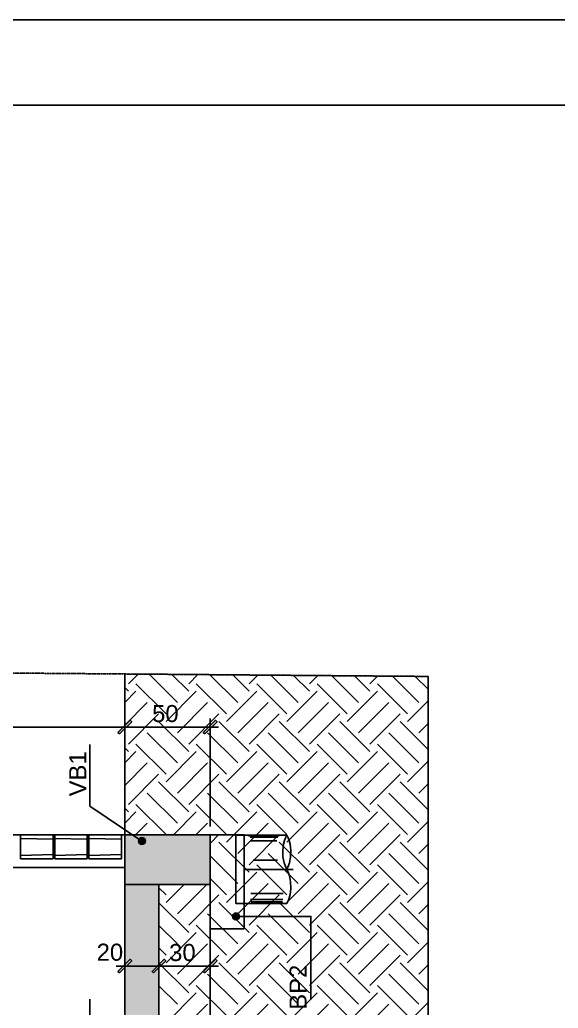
# Model space of a CAD drawing. Extents: x -1789 to 4156, y -3064 to 1391.
# Drawn here: x 2850 to 3165, y 812 to 1391 of the extents above; entities that cross this region are included whole.
import ezdxf

# ---------------------------------------------------------------- set-up
doc = ezdxf.new("R2010")
doc.units = 0
doc.linetypes.add('ESTILO_TQS_0003', pattern=[0.92, 0.3, -0.15, 0.02, -0.15, 0.3])
doc.linetypes.add('ESTILO_TQS_0005', pattern=[0.4, 0.3, -0.1])
for name, color, linetype in [('1', 1, 'CONTINUOUS'), ('13', 35, 'CONTINUOUS'), ('2', 2, 'CONTINUOUS'), ('3', 3, 'CONTINUOUS'), ('4', 4, 'CONTINUOUS'), ('7', 7, 'CONTINUOUS'), ('8', 8, 'CONTINUOUS')]:
    doc.layers.add(name, color=color, linetype=linetype)
doc.styles.add('TQS_ARIAL', font='arial.ttf')

msp = doc.modelspace()

# ---------------------------------------------------------------- linework, layer by layer
at = {"layer": '1', "linetype": 'Continuous'}
for p, q in [((2911.4356, 918.2804), (2911.4356, 981.42135)), ((2911.4356, 918.2804), (2911.4356, 981.42135)), ((2961.4356, 918.2804), (2961.4356, 981.42135)), ((2681.4368, 976.42135), (2916.4356, 976.42135)), ((2906.4356, 976.42135), (2966.4356, 976.42135)), ((2850.4356, 911.27155), (2850.4356, 901.2854)), ((2850.4356, 911.27155), (2850.4356, 901.2854)), ((2869.4356, 910.7804), (2869.4356, 901.7804)), ((2869.4356, 910.7804), (2869.4356, 901.7804)), ((2870.4356, 911.27155), (2870.4356, 901.2854)), ((2889.4356, 910.7804), (2889.4356, 901.7804)), ((2889.4356, 910.7804), (2889.4356, 901.7804)), ((2890.4356, 911.27155), (2890.4356, 901.2854)), ((2890.4356, 911.27155), (2890.4356, 901.2854)), ((2909.4356, 910.7804), (2909.4356, 901.7804)), ((2909.4356, 910.7804), (2909.4356, 901.7804)), ((2909.4356, 910.7804), (2909.4356, 901.7804)), ((2909.4356, 910.7804), (2909.4356, 901.7804)), ((3006.3474, 913.101), (2981.4356, 913.101)), ((3001.9358, 912.6782), (2983.99075, 912.6782)), ((3001.1568, 911.88215), (2984.92055, 911.88215)), ((3000.5726, 909.72765), (2985.1272, 909.72765)), ((3005.03595, 910.0069), (3004.44, 907.87445)), ((3005.61365, 911.5365), (3005.03595, 910.0069)), ((3006.34745, 913.101), (3005.61365, 911.5365)), ((3007.0812, 911.5365), (3006.3474, 913.101)), ((3007.65885, 910.0069), (3007.0812, 911.5365)), ((3008.2548, 907.87445), (3007.65885, 910.0069)), ((3004.44, 907.87445), (3003.94315, 904.3155)), ((3003.94315, 904.3155), (3004.0777, 900.40045)), ((3008.7517, 904.3155), (3008.2548, 907.87445)), ((3008.61715, 900.40045), (3008.7517, 904.3155)), ((3000.9621, 898.5438), (2986.67685, 898.54375)), ((3004.0777, 900.40045), (3004.7884, 896.98285)), ((3007.9064, 896.98285), (3008.61715, 900.40045)), ((3004.7884, 896.98285), (3005.3486, 895.32445)), ((3005.3486, 895.32445), (3006.34745, 893.101)), ((3006.3474, 893.101), (3007.3462, 895.32445)), ((3007.3462, 890.87755), (3006.3474, 893.101)), ((3007.3462, 895.32445), (3007.9064, 896.98285)), ((3007.90645, 889.21915), (3007.3462, 890.87755)), ((3008.6172, 885.80165), (3007.90645, 889.21915)), ((3008.2548, 878.3276), (3008.75175, 881.8865)), ((3008.75175, 881.8865), (3008.6172, 885.80165)), ((3004.0779, 875.382), (2985.1272, 875.382)), ((3004.2726, 878.86295), (2985.2305, 878.863)), ((3007.0812, 874.6655), (3007.6589, 876.19515)), ((3007.6589, 876.19515), (3008.2548, 878.3276)), ((2981.4356, 873.101), (3006.3474, 873.101)), ((3003.88315, 874.0432), (2985.43705, 874.0432)), ((3006.3474, 873.101), (3007.0812, 874.6655)), ((2906.4356, 836.38335), (2936.4356, 836.38335)), ((2926.4356, 836.38335), (2966.4356, 836.38335)), ((2911.4356, 832.00845), (2911.4356, 831.38335)), ((2961.4356, 831.3942), (2961.4356, 831.38335))]:
    msp.add_line(p, q, dxfattribs=at)
at = {"layer": '1', "linetype": 'ESTILO_TQS_0005'}
msp.add_line((2981.4356, 893.101), (3010.1517, 893.101), dxfattribs=at)
at = {"layer": '1', "linetype": 'Continuous'}
for points in [[(1381.3209, 1391.0115), (2306.3209, 1391.0115), (2306.3209, 1341.0115), (2306.3209, 1391.0115), (3231.3209, 1391.0115), (3231.3209, 1341.0115), (3231.3209, 1391.0115), (4156.3209, 1391.0115), (4156.3209, -93.9885), (4106.3209, -93.9885), (4156.3209, -93.9885), (4156.3209, -1578.9885), (4106.3209, -1578.9885), (4156.3209, -1578.9885), (4156.3209, -3063.9885), (3231.3209, -3063.9885), (3231.3209, -3013.9885), (3231.3209, -3063.9885), (2306.3209, -3063.9885), (2306.3209, -3013.9885), (2306.3209, -3063.9885), (1381.3209, -3063.9885)], [(2908.34145, 972.4433), (2915.48675, 979.58855), (2914.60285, 980.47245), (2907.45755, 973.3272), (2908.34145, 972.4433)], [(2908.34145, 972.4433), (2915.48675, 979.58855), (2914.60285, 980.47245), (2907.45755, 973.3272), (2908.34145, 972.4433)], [(2958.34145, 972.4433), (2965.48675, 979.58855), (2964.60285, 980.47245), (2957.45755, 973.3272), (2958.34145, 972.4433)], [(2921.50775, 909.71405), (2890.88795, 930.18245), (2890.88795, 966.20255)], [(2976.5653, 865.5247), (3020.4822, 865.5247), (3020.4822, 816.89665)], [(2908.34145, 832.40535), (2915.48675, 839.5506), (2914.60285, 840.4345), (2907.45755, 833.28925), (2908.34145, 832.40535)], [(2928.34145, 832.40535), (2935.48675, 839.5506), (2934.60285, 840.4345), (2927.45755, 833.28925), (2928.34145, 832.40535)], [(2928.34145, 832.40535), (2935.48675, 839.5506), (2934.60285, 840.4345), (2927.45755, 833.28925), (2928.34145, 832.40535)], [(2958.34145, 832.40535), (2965.48675, 839.5506), (2964.60285, 840.4345), (2957.45755, 833.28925), (2958.34145, 832.40535)], [(2921.50775, 758.8951), (2890.88795, 779.3635), (2890.88795, 816.9624)]]:
    msp.add_lwpolyline(points, dxfattribs=at)
at = {"layer": '1', "linetype": 'ESTILO_TQS_0005'}
msp.add_lwpolyline([(2981.4356, 873.101), (2976.4356, 873.101), (2976.4356, 913.101), (2981.4356, 913.101)], dxfattribs=at)
at = {"layer": '1', "linetype": 'Continuous'}
for centre in [(2921.50775, 909.71405), (2976.5653, 865.5247)]:
    msp.add_circle(centre, 2, dxfattribs=at)
for points in [[(2908.34145, 972.4433), (2914.60285, 980.47245), (2907.45755, 973.3272)], [(2908.34145, 972.4433), (2914.60285, 980.47245), (2907.45755, 973.3272)], [(2908.34145, 972.4433), (2915.48675, 979.58855), (2914.60285, 980.47245)], [(2908.34145, 972.4433), (2915.48675, 979.58855), (2914.60285, 980.47245)], [(2958.34145, 972.4433), (2964.60285, 980.47245), (2957.45755, 973.3272)], [(2958.34145, 972.4433), (2965.48675, 979.58855), (2964.60285, 980.47245)], [(2908.34145, 972.4433), (2907.45755, 973.3272), (2908.34145, 972.4433)], [(2908.34145, 972.4433), (2907.45755, 973.3272), (2908.34145, 972.4433)], [(2958.34145, 972.4433), (2957.45755, 973.3272), (2958.34145, 972.4433)], [(2923.50775, 909.71405), (2920.50775, 911.4461), (2919.62835, 910.3981)], [(2923.50775, 909.71405), (2919.62835, 910.3981), (2919.62835, 909.03)], [(2923.50775, 909.71405), (2919.62835, 909.03), (2920.50775, 907.982)], [(2923.50775, 909.71405), (2921.85505, 911.68365), (2920.50775, 911.4461)], [(2923.50775, 909.71405), (2920.50775, 907.982), (2921.85505, 907.74445)], [(2923.50775, 909.71405), (2923.03985, 910.99965), (2921.85505, 911.68365)], [(2923.50775, 909.71405), (2921.85505, 907.74445), (2923.03985, 908.4285)], [(2923.50775, 909.71405), (2923.03985, 908.4285), (2923.50775, 909.71405)], [(2978.5653, 865.5247), (2975.5653, 867.25675), (2974.6859, 866.20875)], [(2978.5653, 865.5247), (2974.6859, 866.20875), (2974.6859, 864.84065)], [(2978.5653, 865.5247), (2974.6859, 864.84065), (2975.5653, 863.79265)], [(2978.5653, 865.5247), (2976.9126, 867.4943), (2975.5653, 867.25675)], [(2978.5653, 865.5247), (2975.5653, 863.79265), (2976.9126, 863.5551)], [(2978.5653, 865.5247), (2978.0974, 866.8103), (2976.9126, 867.4943)], [(2978.5653, 865.5247), (2976.9126, 863.5551), (2978.0974, 864.23915)], [(2978.5653, 865.5247), (2978.0974, 864.23915), (2978.5653, 865.5247)], [(2908.34145, 832.40535), (2914.60285, 840.4345), (2907.45755, 833.28925)], [(2908.34145, 832.40535), (2915.48675, 839.5506), (2914.60285, 840.4345)], [(2928.34145, 832.40535), (2934.60285, 840.4345), (2927.45755, 833.28925)], [(2928.34145, 832.40535), (2934.60285, 840.4345), (2927.45755, 833.28925)], [(2928.34145, 832.40535), (2935.48675, 839.5506), (2934.60285, 840.4345)], [(2928.34145, 832.40535), (2935.48675, 839.5506), (2934.60285, 840.4345)], [(2958.34145, 832.40535), (2964.60285, 840.4345), (2957.45755, 833.28925)], [(2958.34145, 832.40535), (2965.48675, 839.5506), (2964.60285, 840.4345)], [(2908.34145, 832.40535), (2907.45755, 833.28925), (2908.34145, 832.40535)], [(2928.34145, 832.40535), (2927.45755, 833.28925), (2928.34145, 832.40535)], [(2928.34145, 832.40535), (2927.45755, 833.28925), (2928.34145, 832.40535)], [(2958.34145, 832.40535), (2957.45755, 833.28925), (2958.34145, 832.40535)]]:
    msp.add_solid(points, dxfattribs=at)
at = {"layer": '13', "linetype": 'Continuous'}
for p, q in [((2913.5837, 1001.8744), (2919.25115, 1007.54185)), ((2942.3099, 990.82585), (2925.6457, 1007.49005)), ((2948.93905, 997.45495), (2939.0123, 1007.38175)), ((2948.93905, 1001.8744), (2954.3223, 1007.25765)), ((2977.66525, 990.82585), (2961.2899, 1007.2012)), ((2984.29435, 997.45495), (2974.65645, 1007.0929)), ((2984.29435, 1001.8744), (2989.39345, 1006.9735)), ((3013.0206, 990.82585), (2996.93405, 1006.9124)), ((3019.6497, 997.45495), (3010.3006, 1006.8041)), ((3019.6497, 1001.8744), (3024.46465, 1006.6893)), ((3048.37595, 990.82585), (3032.5782, 1006.62355)), ((3055.00505, 997.45495), (3045.94475, 1006.51525)), ((3055.00505, 1001.8744), (3059.5358, 1006.40515)), ((3083.73125, 990.82585), (3068.22235, 1006.33475)), ((3089.1606, 998.65475), (3081.58895, 1006.22645)), ((2911.4356, 999.7263), (2911.4356, 999.7263)), ((2913.5837, 997.45495), (2911.4356, 999.60305)), ((2911.4356, 990.88745), (2918.0031, 997.45495)), ((2935.6808, 984.1967), (2918.0031, 1001.8744)), ((2935.6808, 979.7773), (2953.35845, 997.45495)), ((2971.0361, 984.1967), (2953.35845, 1001.8744)), ((2971.0361, 979.7773), (2988.7138, 997.45495)), ((3006.39145, 984.1967), (2988.7138, 1001.8744)), ((3006.39145, 979.7773), (3024.06915, 997.45495)), ((3041.7468, 984.1967), (3024.06915, 1001.8744)), ((3041.7468, 979.7773), (3059.42445, 997.45495)), ((3077.10215, 984.1967), (3059.42445, 1001.8744)), ((2911.4356, 977.6292), (2924.63225, 990.82585)), ((2942.3099, 973.1482), (2959.9876, 990.82585)), ((2977.66525, 973.1482), (2995.3429, 990.82585)), ((3013.0206, 973.1482), (3030.69825, 990.82585)), ((3048.37595, 973.1482), (3066.0536, 990.82585)), ((3077.10215, 979.7773), (3089.1606, 991.83575)), ((3089.1606, 985.3965), (3089.1606, 985.3965)), ((2913.5837, 966.51905), (2931.26135, 984.1967)), ((2948.93905, 962.09965), (2931.26135, 979.7773)), ((2948.93905, 966.51905), (2966.6167, 984.1967)), ((2984.29435, 962.09965), (2966.6167, 979.7773)), ((2984.29435, 966.51905), (3001.97205, 984.1967)), ((3019.6497, 962.09965), (3001.97205, 979.7773)), ((3019.6497, 966.51905), (3037.3274, 984.1967)), ((3055.00505, 962.09965), (3037.3274, 979.7773)), ((3055.00505, 966.51905), (3072.6827, 984.1967)), ((3089.1606, 963.29945), (3072.6827, 979.7773)), ((3083.73125, 973.1482), (3089.1606, 978.5775)), ((2942.3099, 955.4705), (2924.63225, 973.1482)), ((2977.66525, 955.4705), (2959.9876, 973.1482)), ((3013.0206, 955.4705), (2995.3429, 973.1482)), ((3048.37595, 955.4705), (3030.69825, 973.1482)), ((3083.73125, 955.4705), (3066.0536, 973.1482)), ((3089.1606, 972.13825), (3089.1606, 972.13825)), ((2911.4356, 964.37095), (2911.4356, 964.37095)), ((2913.5837, 962.09965), (2911.4356, 964.24775)), ((2911.4356, 955.5321), (2918.0031, 962.09965)), ((2935.6808, 948.8414), (2918.0031, 966.51905)), ((2935.6808, 944.42195), (2953.35845, 962.09965)), ((2971.0361, 948.8414), (2953.35845, 966.51905)), ((2971.0361, 944.42195), (2988.7138, 962.09965)), ((3006.39145, 948.8414), (2988.7138, 966.51905)), ((3006.39145, 944.42195), (3024.06915, 962.09965)), ((3041.7468, 948.8414), (3024.06915, 966.51905)), ((3041.7468, 944.42195), (3059.42445, 962.09965)), ((3077.10215, 948.8414), (3059.42445, 966.51905)), ((3077.10215, 944.42195), (3089.1606, 956.4804)), ((2911.4356, 942.27385), (2924.63225, 955.4705)), ((2942.3099, 937.79285), (2959.9876, 955.4705)), ((2977.66525, 937.79285), (2995.3429, 955.4705)), ((3013.0206, 937.79285), (3030.69825, 955.4705)), ((3048.37595, 937.79285), (3066.0536, 955.4705)), ((3089.1606, 950.0412), (3089.1606, 950.0412)), ((2913.5837, 931.1637), (2931.26135, 948.8414)), ((2948.93905, 926.7443), (2931.26135, 944.42195)), ((2948.93905, 931.1637), (2966.6167, 948.8414)), ((2984.29435, 926.7443), (2966.6167, 944.42195)), ((2984.29435, 931.1637), (3001.97205, 948.8414)), ((3019.6497, 926.7443), (3001.97205, 944.42195)), ((3019.6497, 931.1637), (3037.3274, 948.8414)), ((3055.00505, 926.7443), (3037.3274, 944.42195)), ((3055.00505, 931.1637), (3072.6827, 948.8414)), ((3089.1606, 927.9441), (3072.6827, 944.42195)), ((3083.73125, 937.79285), (3089.1606, 943.22215)), ((2942.3099, 920.11515), (2924.63225, 937.79285)), ((2977.66525, 920.11515), (2959.9876, 937.79285)), ((3013.0206, 920.11515), (2995.3429, 937.79285)), ((3048.37595, 920.11515), (3030.69825, 937.79285)), ((3083.73125, 920.11515), (3066.0536, 937.79285)), ((3089.1606, 936.78295), (3089.1606, 936.78295)), ((2911.4356, 929.0156), (2911.4356, 929.0156)), ((2913.5837, 926.7443), (2911.4356, 928.8924)), ((2935.6808, 913.48605), (2918.0031, 931.1637)), ((2971.0361, 913.48605), (2953.35845, 931.1637)), ((3006.39145, 913.48605), (2988.7138, 931.1637)), ((3041.7468, 913.48605), (3024.06915, 931.1637)), ((3077.10215, 913.48605), (3059.42445, 931.1637)), ((2911.4356, 920.1768), (2918.0031, 926.7443)), ((2939.89455, 913.2804), (2953.35845, 926.7443)), ((2971.0361, 909.06665), (2988.7138, 926.7443)), ((3006.39145, 909.06665), (3024.06915, 926.7443)), ((3041.7468, 909.06665), (3059.42445, 926.7443)), ((3077.10215, 909.06665), (3089.1606, 921.1251)), ((2917.79745, 913.2804), (2924.63225, 920.11515)), ((2953.1528, 913.2804), (2959.9876, 920.11515)), ((2977.66525, 902.4375), (2995.3429, 920.11515)), ((3013.0206, 902.4375), (3030.69825, 920.11515)), ((3048.37595, 902.4375), (3066.0536, 920.11515)), ((2913.78935, 913.2804), (2913.78935, 913.2804)), ((2927.0476, 913.2804), (2927.0476, 913.2804)), ((2931.0557, 913.2804), (2931.26135, 913.48605)), ((2935.88645, 913.2804), (2935.88645, 913.2804)), ((2949.1447, 913.2804), (2949.1447, 913.2804)), ((2961.4356, 908.30495), (2966.6167, 913.48605)), ((2984.29435, 895.80835), (3001.97205, 913.48605)), ((3019.6497, 895.80835), (3037.3274, 913.48605)), ((3055.00505, 895.80835), (3072.6827, 913.48605)), ((3089.1606, 914.68585), (3089.1606, 914.68585)), ((2984.29435, 891.38895), (2966.6167, 909.06665)), ((3019.6497, 891.38895), (3001.97205, 909.06665)), ((3055.00505, 891.38895), (3037.3274, 909.06665)), ((3089.1606, 892.58875), (3072.6827, 909.06665)), ((3083.73125, 902.4375), (3089.1606, 907.86685)), ((2977.66525, 884.75985), (2961.4356, 900.9895)), ((2961.4356, 899.4661), (2961.4356, 899.4661)), ((3013.0206, 884.75985), (2995.3429, 902.4375)), ((3048.37595, 884.75985), (3030.69825, 902.4375)), ((3083.73125, 884.75985), (3066.0536, 902.4375)), ((3089.1606, 901.4276), (3089.1606, 901.4276)), ((3006.39145, 878.1307), (2988.7138, 895.80835)), ((3041.7468, 878.1307), (3024.06915, 895.80835)), ((3077.10215, 878.1307), (3059.42445, 895.80835)), ((2971.0361, 878.1307), (2961.4356, 887.7312)), ((2971.0361, 873.7113), (2988.7138, 891.38895)), ((3006.39145, 873.7113), (3024.06915, 891.38895)), ((3041.7468, 873.7113), (3059.42445, 891.38895)), ((2935.6808, 878.1307), (2931.4356, 882.3759)), ((2935.6808, 873.7113), (2946.27885, 884.30935)), ((2942.3099, 867.08215), (2959.5467, 884.31895)), ((2961.4356, 886.20785), (2961.4356, 886.20785)), ((2977.66525, 867.08215), (2995.3429, 884.75985)), ((3013.0206, 867.08215), (3030.69825, 884.75985)), ((3048.37595, 867.08215), (3066.0536, 884.75985)), ((3077.10215, 873.7113), (3089.1606, 885.76975)), ((2931.4356, 878.30495), (2931.4356, 878.30495)), ((2948.93905, 860.45305), (2966.6167, 878.1307)), ((2984.29435, 860.45305), (3001.97205, 878.1307)), ((3019.6497, 860.45305), (3037.3274, 878.1307)), ((3055.00505, 860.45305), (3072.6827, 878.1307)), ((3089.1606, 879.3305), (3089.1606, 879.3305)), ((2948.93905, 856.0336), (2931.4356, 873.53705)), ((2931.4356, 869.4661), (2931.4356, 869.4661)), ((2984.29435, 856.0336), (2966.6167, 873.7113)), ((3019.6497, 856.0336), (3001.97205, 873.7113)), ((3055.00505, 856.0336), (3037.3274, 873.7113)), ((3089.1606, 857.2334), (3072.6827, 873.7113)), ((3083.73125, 867.08215), (3089.1606, 872.5115)), ((2977.66525, 849.4045), (2959.9876, 867.08215)), ((3013.0206, 849.4045), (2995.3429, 867.08215)), ((3048.37595, 849.4045), (3030.69825, 867.08215)), ((3083.73125, 849.4045), (3066.0536, 867.08215)), ((3089.1606, 866.07225), (3089.1606, 866.07225)), ((2942.3099, 849.4045), (2931.4356, 860.2788)), ((2971.0361, 842.77535), (2953.35845, 860.45305)), ((3006.39145, 842.77535), (2988.7138, 860.45305)), ((3041.7468, 842.77535), (3024.06915, 860.45305)), ((3077.10215, 842.77535), (3059.42445, 860.45305)), ((2931.4356, 856.20785), (2931.4356, 856.20785)), ((2935.6808, 838.35595), (2953.35845, 856.0336)), ((2971.0361, 838.35595), (2988.7138, 856.0336)), ((3006.39145, 838.35595), (3024.06915, 856.0336)), ((3041.7468, 838.35595), (3059.42445, 856.0336)), ((2935.6808, 842.77535), (2931.4356, 847.02055)), ((2942.3099, 831.7268), (2959.9876, 849.4045)), ((2977.66525, 831.7268), (2995.3429, 849.4045)), ((3013.0206, 831.7268), (3030.69825, 849.4045)), ((3048.37595, 831.7268), (3066.0536, 849.4045)), ((3077.10215, 838.35595), (3089.1606, 850.4144)), ((2931.4356, 842.9496), (2931.4356, 842.9496)), ((2948.93905, 825.0977), (2966.6167, 842.77535)), ((2984.29435, 825.0977), (3001.97205, 842.77535)), ((3019.6497, 825.0977), (3037.3274, 842.77535)), ((3055.00505, 825.0977), (3072.6827, 842.77535)), ((3089.1606, 843.97515), (3089.1606, 843.97515)), ((2948.93905, 820.6783), (2931.4356, 838.1817)), ((2984.29435, 820.6783), (2966.6167, 838.35595)), ((3019.6497, 820.6783), (3001.97205, 838.35595)), ((3055.00505, 820.6783), (3037.3274, 838.35595)), ((3089.1606, 821.8781), (3072.6827, 838.35595)), ((3083.73125, 831.7268), (3089.1606, 837.15615)), ((2931.4356, 834.11075), (2931.4356, 834.11075)), ((2977.66525, 814.04915), (2959.9876, 831.7268)), ((3013.0206, 814.04915), (2995.3429, 831.7268)), ((3048.37595, 814.04915), (3030.69825, 831.7268)), ((3083.73125, 814.04915), (3066.0536, 831.7268)), ((3089.1606, 830.7169), (3089.1606, 830.7169)), ((2942.3099, 814.04915), (2931.4356, 824.92345)), ((2971.0361, 807.42005), (2953.35845, 825.0977)), ((3006.39145, 807.42005), (2988.7138, 825.0977)), ((3041.7468, 807.42005), (3024.06915, 825.0977)), ((3077.10215, 807.42005), (3059.42445, 825.0977)), ((2931.4356, 820.8525), (2931.4356, 820.8525)), ((2935.6808, 803.0006), (2953.35845, 820.6783)), ((2971.0361, 803.0006), (2988.7138, 820.6783)), ((3006.39145, 803.0006), (3024.06915, 820.6783)), ((3041.7468, 803.0006), (3059.42445, 820.6783)), ((2942.3099, 796.3715), (2959.9876, 814.04915)), ((2977.66525, 796.3715), (2995.3429, 814.04915)), ((3013.0206, 796.3715), (3030.69825, 814.04915)), ((3048.37595, 796.3715), (3066.0536, 814.04915)), ((3077.10215, 803.0006), (3089.1606, 815.05905))]:
    msp.add_line(p, q, dxfattribs=at)
msp.add_lwpolyline([(2931.4356, 788.46815), (2931.4356, 884.2986), (2961.4356, 884.3203), (2961.4356, 913.2804), (2911.4356, 913.2804), (2911.4356, 1007.6052), (3089.1606, 1006.1651), (3089.1606, -2158.40875)], dxfattribs=at)
at = {"layer": '2', "linetype": 'Continuous'}
for p, q in [((2850.4356, 911.27155), (2850.4356, 913.2804)), ((2869.4356, 913.2804), (2850.4356, 913.2804)), ((2850.4356, 911.27155), (2850.4356, 913.2804)), ((2869.4356, 910.7804), (2850.4356, 911.27155)), ((2869.4356, 910.7804), (2869.4356, 913.2804)), ((2869.4356, 910.7804), (2869.4356, 913.2804)), ((2889.4356, 913.2804), (2870.4356, 913.2804)), ((2870.4356, 911.27155), (2870.4356, 913.2804)), ((2889.4356, 910.7804), (2870.4356, 911.27155)), ((2889.4356, 910.7804), (2889.4356, 913.2804)), ((2889.4356, 910.7804), (2889.4356, 913.2804)), ((2890.4356, 911.27155), (2890.4356, 913.2804)), ((2909.4356, 913.2804), (2890.4356, 913.2804)), ((2890.4356, 911.27155), (2890.4356, 913.2804)), ((2909.4356, 910.7804), (2890.4356, 911.27155)), ((2909.4356, 910.7804), (2909.4356, 913.2804)), ((2909.4356, 910.7804), (2909.4356, 913.2804)), ((2909.4356, 910.7804), (2909.4356, 913.2804)), ((2909.4356, 910.7804), (2909.4356, 913.2804)), ((2911.4356, 913.2804), (2911.4356, 913.2804)), ((2911.4356, 913.2804), (2911.4356, 913.2804)), ((2961.4356, 913.2804), (2961.4356, 913.2804)), ((2981.4356, 858.2804), (2981.4356, 913.2804)), ((2869.4356, 901.77655), (2850.4356, 901.2854)), ((2850.4356, 901.2854), (2850.4356, 899.2804)), ((2850.4356, 901.2854), (2850.4356, 899.2804)), ((2869.4356, 899.28235), (2850.4356, 899.2804)), ((2869.4356, 901.77655), (2869.4356, 899.28235)), ((2869.4356, 901.77655), (2869.4356, 899.28235)), ((2889.4356, 901.77655), (2870.4356, 901.2854)), ((2870.4356, 901.2854), (2870.4356, 899.2804)), ((2889.4356, 899.28235), (2870.4356, 899.2804)), ((2889.4356, 901.77655), (2889.4356, 899.28235)), ((2889.4356, 901.77655), (2889.4356, 899.28235)), ((2909.4356, 901.77655), (2890.4356, 901.2854)), ((2890.4356, 901.2854), (2890.4356, 899.2804)), ((2890.4356, 901.2854), (2890.4356, 899.2804)), ((2909.4356, 899.28235), (2890.4356, 899.2804)), ((2909.4356, 901.77655), (2909.4356, 899.28235)), ((2909.4356, 901.77655), (2909.4356, 899.28235)), ((2909.4356, 901.77655), (2909.4356, 899.28235)), ((2909.4356, 901.77655), (2909.4356, 899.28235)), ((2911.4356, 894.2804), (2686.4368, 894.2804)), ((2961.4356, 858.2804), (2981.4356, 858.2804)), ((2911.4356, 837.00845), (2911.4356, 837.00845)), ((2931.4356, 836.38335), (2931.4356, 836.38335)), ((2931.4356, 836.38335), (2931.4356, 836.38335)), ((2961.4356, 836.3942), (2961.4356, 836.3942))]:
    msp.add_line(p, q, dxfattribs=at)
at = {"layer": '2', "linetype": 'ESTILO_TQS_0003'}
msp.add_lwpolyline([(2462.16665, -2158.40875), (3089.1606, -2158.40875), (3089.1606, 1006.1651), (2462.16665, 1011.24555), (2462.16665, -2158.40875)], dxfattribs=at)
at = {"layer": '3', "linetype": 'Continuous'}
for p, q in [((2911.4356, 913.2804), (2686.4368, 913.2804)), ((2981.4356, 913.2804), (2961.4356, 913.2804)), ((2961.4356, 788.46815), (2961.4356, 884.3203))]:
    msp.add_line(p, q, dxfattribs=at)
at = {"layer": '4', "linetype": 'Continuous'}
for p, q in [((2911.4356, 96.2805), (2911.4356, 913.2804)), ((2961.4356, 884.3203), (2961.4356, 913.2804)), ((2931.4356, 788.46815), (2931.4356, 884.2986))]:
    msp.add_line(p, q, dxfattribs=at)
for points in [[(2961.4356, 913.2804), (2955.66635, 913.2804), (2926.59485, 913.2804), (2911.4356, 913.2804)], [(2931.4356, 884.2986), (2932.63305, 884.3203), (2947.16885, 884.3203), (2961.4356, 884.3203)]]:
    msp.add_lwpolyline(points, dxfattribs=at)
at = {"layer": '7', "linetype": 'Continuous'}
msp.add_lwpolyline([(-1663.6791, 1341.0115), (4106.3209, 1341.0115), (4106.3209, -3013.9885), (-1663.6791, -3013.9885), (-1663.6791, 1341.0115)], dxfattribs=at)
at = {"layer": '8', "linetype": 'Continuous'}
for points in [[(2911.4356, 884.2986), (2961.4356, 884.2986), (2961.4356, 913.2804), (2911.4356, 913.2804), (2911.4356, 884.2986)], [(2911.4356, 884.2986), (2931.4356, 884.2986), (2931.4356, 788.46815), (2961.4356, 788.46815), (2961.4356, 728.45245), (2931.4356, 728.45245), (2931.4356, 633.02585), (2961.4356, 633.02585), (2961.4356, 572.92785), (2931.4356, 572.92785), (2931.4356, 483.3931), (2971.4356, 483.3931), (2971.4356, 432.684), (2931.4356, 432.684), (2931.4356, 306.7804), (2961.4356, 306.7804), (2961.4356, 246.7804), (2976.4356, 246.7804), (2976.4356, 192.56235), (2931.4356, 192.56235), (2931.4356, 96.2805), (2911.4356, 96.2805), (2911.4356, 884.2986)]]:
    msp.add_lwpolyline(points, dxfattribs=at)
for points in [[(2911.4356, 884.2986), (2961.4356, 884.2986), (2961.4356, 913.2804)], [(2911.4356, 884.2986), (2961.4356, 913.2804), (2911.4356, 913.2804)], [(2911.4356, 884.2986), (2911.4356, 913.2804), (2911.4356, 884.2986)], [(2911.4356, 884.2986), (2931.4356, 884.2986), (2911.4356, 96.2805)], [(2931.4356, 884.2986), (2931.4356, 788.46815), (2911.4356, 96.2805)]]:
    msp.add_solid(points, dxfattribs=at)

# ---------------------------------------------------------------- texts
at = {"layer": '2', "linetype": 'Continuous', "style": 'TQS_ARIAL'}
for s, p in [('50', (2927.4356, 979.42135)), ('20', (2894.9621, 839.56575)), ('30', (2937.4356, 839.38335))]:
    msp.add_text(s, height=10, dxfattribs=at).set_placement(p)
for s, p in [('VB1', (2888.885, 935.8761)), ('BP2', (3017.9731, 810.82545))]:
    msp.add_text(s, height=10, rotation=90, dxfattribs=at).set_placement(p)

doc.saveas('drawing.dxf')
